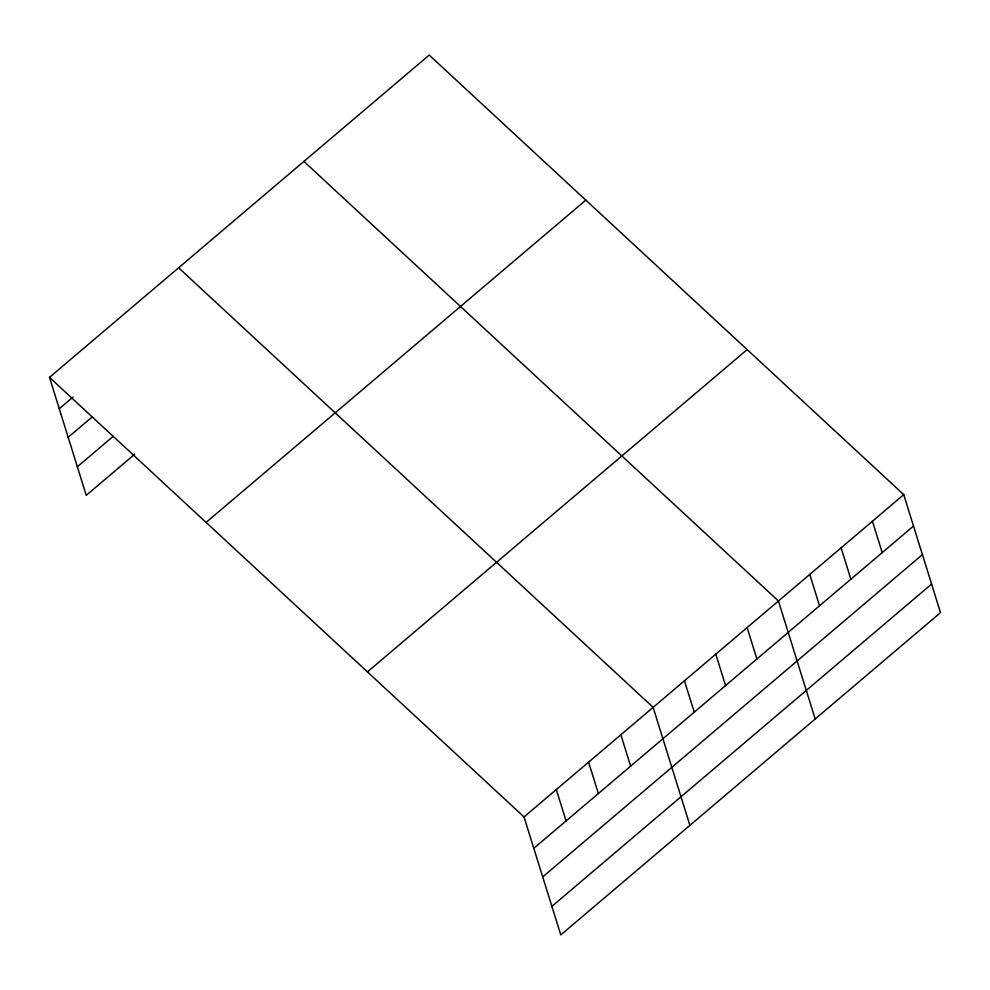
<?xml version="1.0" encoding="UTF-8"?>
<svg xmlns="http://www.w3.org/2000/svg" width="990" height="990" viewBox="0 0 990 990"><rect width="100%" height="100%" fill="white"/><g stroke="black" fill="none" stroke-linecap="round" stroke-linejoin="round"><path stroke-width="1.49" d="M49.5 377.363L429.214 55.069L903.746 494.654L940.5 612.637L560.786 934.931L524.032 816.948L49.5 377.363L86.254 495.346L134.665 454.262M59.276 408.746L73.112 397.002M68.174 437.32L92.379 416.778M77.344 466.773L113.083 436.442M206.093 522.423L585.808 200.129M367.439 671.876L747.153 349.594M524.032 816.948L903.746 494.654M533.808 848.331L913.523 526.037M542.718 876.905L922.433 554.61M551.888 906.357L931.602 584.063M303.905 161.419L778.449 601.004L815.191 719M178.608 267.783L653.14 707.367L689.894 825.351M872.425 521.235L882.201 552.63M841.092 547.829L850.868 579.212M809.771 574.423L819.547 605.806M747.116 627.598L756.892 658.981M715.795 654.18L725.571 685.575M684.461 680.774L694.238 712.157M620.866 734.753L630.642 766.149M588.592 762.152L598.368 793.535M556.318 789.55L566.082 820.933"/></g></svg>
